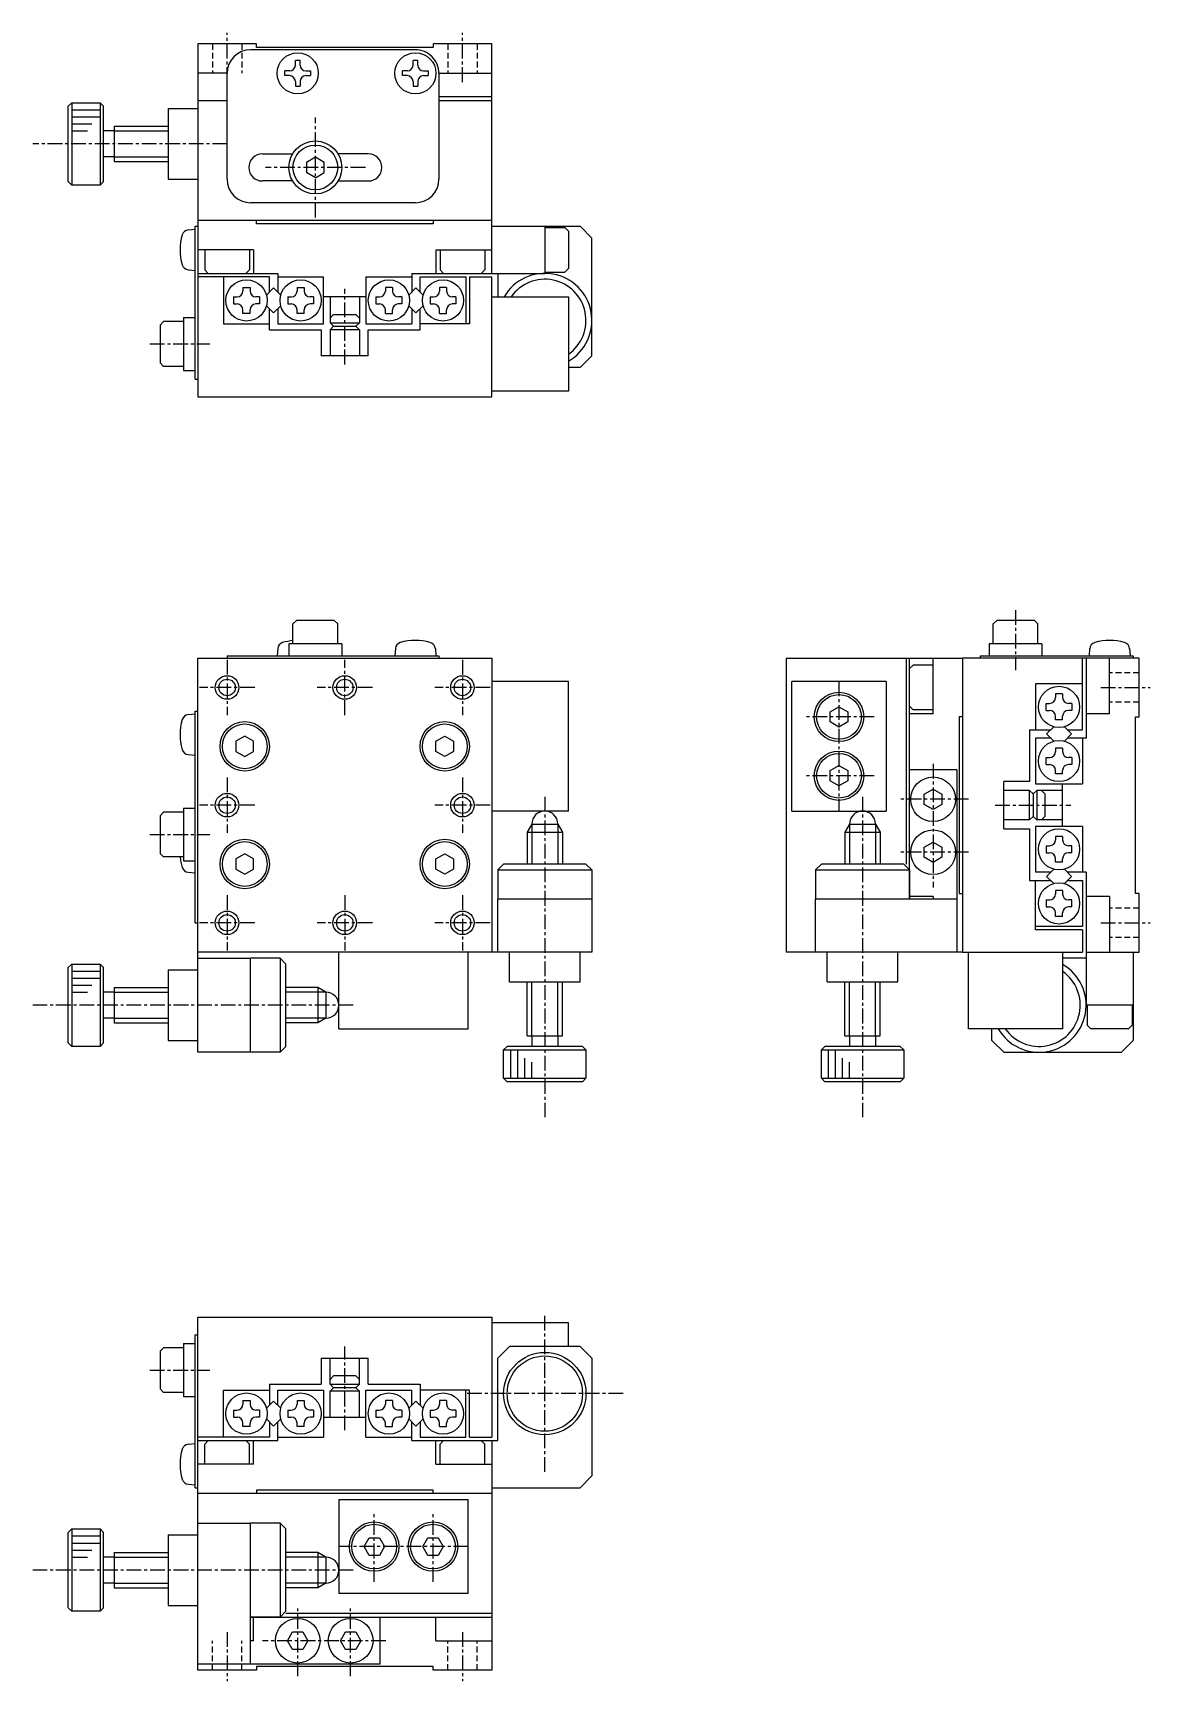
# Model space of a CAD drawing. Extents: x 1558 to 1759, y 134 to 274.
# Drawn here: x 1664.1 to 1759, y 133.8 to 273.9 of the extents above; entities that cross this region are included whole.
import ezdxf

# ---------------------------------------------------------------- set-up
doc = ezdxf.new("R2010")
doc.units = 0
doc.linetypes.add('CENTER', pattern=[2, 1.25, -0.25, 0.25, -0.25])
doc.linetypes.add('DASHED', pattern=[0.75, 0.5, -0.25])
doc.layers.get('0').update_dxf_attribs({"linetype": 'CONTINUOUS'})
doc.layers.add('CENTER', color=1, linetype='CENTER')

msp = doc.modelspace()

# ---------------------------------------------------------------- linework, layer by layer
at = {"color": 7, "linetype": 'CONTINUOUS'}
for p, q in [((1678.08, 272.94), (1678.08, 257.94)), ((1683.08, 272.94), (1678.08, 272.94)), ((1696.58, 272.44), (1682.56, 272.44)), ((1683.08, 272.64), (1683.08, 272.94)), ((1698.08, 272.64), (1683.08, 272.64)), ((1698.08, 272.94), (1698.08, 272.64)), ((1703.08, 272.94), (1698.08, 272.94)), ((1703.08, 257.94), (1703.08, 272.94)), ((1680.58, 270.44), (1678.08, 270.44)), ((1680.58, 261.44), (1680.58, 270.44)), ((1685.48, 270.24), (1685.48, 270.64)), ((1685.88, 270.64), (1685.48, 270.64)), ((1686.38, 271.14), (1686.38, 271.54)), ((1686.78, 271.54), (1686.38, 271.54)), ((1686.78, 271.14), (1686.78, 271.54)), ((1687.28, 270.64), (1687.68, 270.64)), ((1687.68, 270.64), (1687.68, 270.24)), ((1695.48, 270.24), (1695.48, 270.64)), ((1695.88, 270.64), (1695.48, 270.64)), ((1696.38, 271.14), (1696.38, 271.54)), ((1696.78, 271.54), (1696.38, 271.54)), ((1696.78, 271.14), (1696.78, 271.54)), ((1697.28, 270.64), (1697.68, 270.64)), ((1697.68, 270.64), (1697.68, 270.24)), ((1698.58, 270.44), (1703.08, 270.44)), ((1698.58, 270.44), (1698.58, 261.44)), ((1685.88, 270.24), (1685.48, 270.24)), ((1686.38, 269.74), (1686.38, 269.34)), ((1686.38, 269.34), (1686.78, 269.34)), ((1686.78, 269.74), (1686.78, 269.34)), ((1687.28, 270.24), (1687.68, 270.24)), ((1695.88, 270.24), (1695.48, 270.24)), ((1696.38, 269.74), (1696.38, 269.34)), ((1696.38, 269.34), (1696.78, 269.34)), ((1696.78, 269.74), (1696.78, 269.34)), ((1697.28, 270.24), (1697.68, 270.24)), ((1667.38, 267.94), (1667.08, 267.64)), ((1667.08, 261.24), (1667.08, 267.64)), ((1667.38, 267.94), (1669.78, 267.94)), ((1670.08, 267.64), (1669.78, 267.94)), ((1670.08, 261.24), (1670.08, 267.64)), ((1678.08, 268.14), (1680.58, 268.14)), ((1703.08, 268.44), (1698.58, 268.44)), ((1698.58, 268.14), (1703.08, 268.14)), ((1675.58, 267.44), (1678.08, 267.44)), ((1675.58, 267.44), (1675.58, 261.44)), ((1670.98, 265.54), (1670.08, 265.54)), ((1670.98, 265.94), (1670.98, 262.94)), ((1670.98, 265.94), (1675.58, 265.94)), ((1670.98, 263.34), (1670.08, 263.34)), ((1683.58, 263.59), (1686.15, 263.59)), ((1688.08, 263.31), (1687.33, 262.87)), ((1688.83, 262.87), (1688.08, 263.31)), ((1692.58, 263.59), (1690.02, 263.59)), ((1670.98, 262.94), (1675.58, 262.94)), ((1687.33, 262.87), (1687.33, 262.01)), ((1688.08, 261.57), (1687.33, 262.01)), ((1688.08, 261.57), (1688.83, 262.01)), ((1688.83, 262.01), (1688.83, 262.87)), ((1667.08, 261.24), (1667.38, 260.94)), ((1669.78, 260.94), (1667.38, 260.94)), ((1669.78, 260.94), (1670.08, 261.24)), ((1675.58, 261.44), (1678.08, 261.44)), ((1686.15, 261.29), (1683.58, 261.29)), ((1690.02, 261.29), (1692.58, 261.29)), ((1696.58, 259.44), (1682.58, 259.44)), ((1683.08, 257.94), (1678.08, 257.94)), ((1678.08, 257.94), (1678.08, 242.94)), ((1703.08, 257.94), (1678.08, 257.94)), ((1683.08, 257.64), (1683.08, 257.94)), ((1703.08, 257.94), (1698.08, 257.94)), ((1698.08, 257.94), (1698.08, 257.64)), ((1703.08, 253.44), (1703.08, 257.94)), ((1677.29, 257.14), (1677.88, 257.19)), ((1677.88, 244.44), (1677.88, 257.44)), ((1677.88, 257.44), (1678.08, 257.44)), ((1698.08, 257.64), (1683.08, 257.64)), ((1703.08, 257.44), (1710.58, 257.44)), ((1707.58, 257.44), (1707.58, 253.44)), ((1707.58, 257.34), (1709.28, 257.34)), ((1709.28, 257.34), (1709.58, 257.04)), ((1709.58, 257.04), (1709.58, 253.84)), ((1711.58, 256.44), (1710.58, 257.44)), ((1711.58, 246.44), (1711.58, 256.44)), ((1682.83, 255.44), (1678.08, 255.44)), ((1678.68, 255.44), (1678.68, 253.74)), ((1682.48, 255.44), (1682.48, 253.74)), ((1682.83, 255.44), (1682.83, 253.44)), ((1698.33, 255.44), (1703.08, 255.44)), ((1698.33, 255.44), (1698.33, 253.44)), ((1698.68, 255.44), (1698.68, 253.74)), ((1702.48, 255.44), (1702.48, 253.74)), ((1677.29, 253.74), (1677.88, 253.69)), ((1678.98, 253.44), (1678.68, 253.74)), ((1682.18, 253.44), (1682.48, 253.74)), ((1698.98, 253.44), (1698.68, 253.74)), ((1702.18, 253.44), (1702.48, 253.74)), ((1707.58, 253.54), (1709.28, 253.54)), ((1709.58, 253.84), (1709.28, 253.54)), ((1678.08, 253.44), (1684.88, 253.44)), ((1684.18, 253.14), (1678.08, 253.14)), ((1680.28, 253.14), (1680.28, 249.14)), ((1681.93, 252.24), (1681.93, 251.94)), ((1681.93, 252.24), (1682.53, 252.24)), ((1682.53, 252.24), (1682.53, 251.94)), ((1683.92, 251.59), (1684.53, 252.2)), ((1684.18, 251.85), (1684.18, 253.14)), ((1684.53, 252.2), (1685.14, 251.59)), ((1684.88, 253.44), (1684.88, 251.85)), ((1684.88, 253.14), (1688.78, 253.14)), ((1686.53, 252.24), (1687.13, 252.24)), ((1686.53, 252.24), (1686.53, 251.94)), ((1687.13, 252.24), (1687.13, 251.94)), ((1688.78, 249.14), (1688.78, 253.14)), ((1692.38, 253.14), (1692.38, 249.14)), ((1692.38, 253.14), (1696.28, 253.14)), ((1694.03, 252.24), (1694.03, 251.94)), ((1694.63, 252.24), (1694.03, 252.24)), ((1694.63, 252.24), (1694.63, 251.94)), ((1696.63, 252.2), (1696.02, 251.59)), ((1696.28, 253.44), (1707.58, 253.44)), ((1696.28, 253.44), (1696.28, 251.85)), ((1697.24, 251.59), (1696.63, 252.2)), ((1696.98, 253.14), (1700.88, 253.14)), ((1696.98, 251.85), (1696.98, 253.14)), ((1698.63, 252.24), (1698.63, 251.94)), ((1699.23, 252.24), (1698.63, 252.24)), ((1699.23, 252.24), (1699.23, 251.94)), ((1700.88, 253.14), (1700.88, 249.14)), ((1701.18, 253.14), (1703.08, 253.14)), ((1701.18, 253.14), (1701.18, 249.14)), ((1703.08, 242.94), (1703.08, 253.14)), ((1703.58, 253.44), (1703.58, 251.44)), ((1681.13, 251.44), (1681.13, 250.84)), ((1681.13, 251.44), (1681.43, 251.44)), ((1681.13, 250.84), (1681.43, 250.84)), ((1683.33, 251.44), (1683.03, 251.44)), ((1683.33, 250.84), (1683.03, 250.84)), ((1683.33, 251.44), (1683.33, 250.84)), ((1684.53, 250.08), (1683.92, 250.69)), ((1685.14, 250.69), (1684.53, 250.08)), ((1685.73, 251.44), (1686.03, 251.44)), ((1685.73, 251.44), (1685.73, 250.84)), ((1685.73, 250.84), (1686.03, 250.84)), ((1687.93, 251.44), (1687.63, 251.44)), ((1687.93, 250.84), (1687.63, 250.84)), ((1687.93, 251.44), (1687.93, 250.84)), ((1692.38, 251.44), (1688.78, 251.44)), ((1689.33, 251.44), (1689.33, 249.24)), ((1691.83, 251.44), (1691.83, 249.24)), ((1693.23, 251.44), (1693.23, 250.84)), ((1693.23, 251.44), (1693.53, 251.44)), ((1693.23, 250.84), (1693.53, 250.84)), ((1695.43, 251.44), (1695.13, 251.44)), ((1695.43, 250.84), (1695.13, 250.84)), ((1695.43, 251.44), (1695.43, 250.84)), ((1696.02, 250.69), (1696.63, 250.08)), ((1696.63, 250.08), (1697.24, 250.69)), ((1697.83, 251.44), (1697.83, 250.84)), ((1697.83, 251.44), (1698.13, 251.44)), ((1697.83, 250.84), (1698.13, 250.84)), ((1700.03, 251.44), (1699.73, 251.44)), ((1700.03, 250.84), (1699.73, 250.84)), ((1700.03, 251.44), (1700.03, 250.84)), ((1703.08, 251.44), (1709.58, 251.44)), ((1709.58, 251.44), (1709.58, 243.44)), ((1674.88, 249.04), (1675.18, 249.34)), ((1676.88, 249.34), (1675.18, 249.34)), ((1676.88, 249.69), (1676.88, 245.19)), ((1676.88, 249.69), (1677.88, 249.69)), ((1681.93, 250.04), (1681.93, 250.34)), ((1682.53, 250.04), (1681.93, 250.04)), ((1682.53, 250.04), (1682.53, 250.34)), ((1684.18, 248.64), (1684.18, 250.43)), ((1684.88, 250.43), (1684.88, 249.14)), ((1686.53, 250.04), (1686.53, 250.34)), ((1687.13, 250.04), (1686.53, 250.04)), ((1687.13, 250.04), (1687.13, 250.34)), ((1689.33, 249.64), (1689.63, 249.94)), ((1689.63, 249.94), (1691.53, 249.94)), ((1691.53, 249.94), (1691.83, 249.64)), ((1694.03, 250.04), (1694.03, 250.34)), ((1694.03, 250.04), (1694.63, 250.04)), ((1694.63, 250.04), (1694.63, 250.34)), ((1696.28, 250.43), (1696.28, 249.14)), ((1696.98, 248.64), (1696.98, 250.43)), ((1698.63, 250.04), (1698.63, 250.34)), ((1698.63, 250.04), (1699.23, 250.04)), ((1699.23, 250.04), (1699.23, 250.34)), ((1674.88, 249.04), (1674.88, 245.84)), ((1680.28, 249.14), (1684.18, 249.14)), ((1684.18, 248.64), (1688.58, 248.64)), ((1684.88, 249.14), (1688.78, 249.14)), ((1688.58, 248.64), (1688.58, 246.44)), ((1689.63, 248.94), (1689.33, 249.24)), ((1689.33, 249.24), (1691.83, 249.24)), ((1689.33, 248.64), (1689.63, 248.94)), ((1689.33, 248.64), (1689.33, 246.44)), ((1691.83, 248.64), (1689.33, 248.64)), ((1689.63, 248.94), (1691.53, 248.94)), ((1691.53, 248.94), (1691.83, 249.24)), ((1691.83, 248.64), (1691.53, 248.94)), ((1691.83, 248.64), (1691.83, 246.44)), ((1692.38, 249.14), (1696.28, 249.14)), ((1692.58, 246.44), (1692.58, 248.64)), ((1692.58, 248.64), (1696.98, 248.64)), ((1701.18, 249.14), (1696.98, 249.14)), ((1674.88, 245.84), (1675.18, 245.54)), ((1676.88, 245.54), (1675.18, 245.54)), ((1676.88, 245.19), (1677.88, 245.19)), ((1692.58, 246.44), (1688.58, 246.44)), ((1710.58, 245.44), (1709.58, 245.44)), ((1711.58, 246.44), (1710.58, 245.44)), ((1677.88, 244.44), (1678.08, 244.44)), ((1678.08, 242.94), (1703.08, 242.94)), ((1709.58, 243.44), (1703.08, 243.44)), ((1686.48, 223.95), (1686.18, 223.65)), ((1686.18, 221.95), (1686.18, 223.65)), ((1689.68, 223.95), (1686.48, 223.95)), ((1689.68, 223.95), (1689.98, 223.65)), ((1689.98, 221.95), (1689.98, 223.65)), ((1745.98, 223.95), (1745.68, 223.65)), ((1745.68, 221.95), (1745.68, 223.65)), ((1749.18, 223.95), (1745.98, 223.95)), ((1749.18, 223.95), (1749.48, 223.65)), ((1749.48, 221.95), (1749.48, 223.65)), ((1684.89, 221.56), (1684.83, 220.95)), ((1690.33, 221.95), (1685.83, 221.95)), ((1685.83, 221.95), (1685.83, 220.95)), ((1690.33, 221.95), (1690.33, 220.95)), ((1694.89, 221.56), (1694.83, 220.95)), ((1698.28, 221.55), (1698.33, 220.95)), ((1749.83, 221.95), (1745.33, 221.95)), ((1745.33, 221.95), (1745.33, 220.95)), ((1749.83, 221.95), (1749.83, 220.95)), ((1753.88, 221.55), (1753.83, 220.95)), ((1757.28, 221.55), (1757.33, 220.95)), ((1678.08, 220.75), (1703.08, 220.75)), ((1678.08, 195.75), (1678.08, 220.75)), ((1680.58, 220.95), (1680.58, 220.75)), ((1680.58, 220.95), (1698.58, 220.95)), ((1698.58, 220.95), (1698.58, 220.75)), ((1703.08, 220.75), (1703.08, 195.75)), ((1728.08, 220.75), (1743.08, 220.75)), ((1728.08, 220.75), (1728.08, 195.75)), ((1738.28, 220.75), (1738.28, 203.25)), ((1738.58, 200.25), (1738.58, 220.75)), ((1738.58, 219.85), (1738.88, 220.15)), ((1740.58, 220.15), (1738.88, 220.15)), ((1740.58, 216), (1740.58, 220.75)), ((1743.08, 220.75), (1743.08, 215.75)), ((1743.08, 220.75), (1743.08, 195.75)), ((1758.08, 220.75), (1743.08, 220.75)), ((1744.58, 220.95), (1744.58, 220.75)), ((1744.58, 220.95), (1757.58, 220.95)), ((1753.28, 214.65), (1753.28, 220.75)), ((1753.58, 220.75), (1753.58, 213.95)), ((1755.58, 216), (1755.58, 220.75)), ((1757.58, 220.95), (1757.58, 220.75)), ((1758.08, 215.75), (1758.08, 220.75)), ((1709.58, 218.75), (1703.08, 218.75)), ((1709.58, 207.75), (1709.58, 218.75)), ((1728.58, 207.75), (1728.58, 218.75)), ((1736.58, 218.75), (1728.58, 218.75)), ((1736.58, 218.75), (1736.58, 207.75)), ((1749.28, 218.55), (1749.28, 214.65)), ((1753.28, 218.55), (1749.28, 218.55)), ((1751.58, 217.7), (1750.98, 217.7)), ((1750.98, 217.7), (1750.98, 217.4)), ((1751.58, 217.7), (1751.58, 217.4)), ((1677.29, 215.95), (1677.88, 216)), ((1677.88, 198.25), (1677.88, 216.25)), ((1677.88, 216.25), (1678.08, 216.25)), ((1731.83, 216.19), (1732.58, 216.62)), ((1731.83, 215.32), (1731.83, 216.19)), ((1732.58, 216.62), (1733.33, 216.19)), ((1733.33, 216.19), (1733.33, 215.32)), ((1738.58, 216.65), (1738.88, 216.35)), ((1740.58, 216), (1738.58, 216)), ((1740.58, 216.35), (1738.88, 216.35)), ((1742.78, 215.75), (1742.78, 200.75)), ((1743.08, 215.75), (1742.78, 215.75)), ((1750.18, 216.9), (1750.48, 216.9)), ((1750.18, 216.3), (1750.18, 216.9)), ((1750.18, 216.3), (1750.48, 216.3)), ((1750.98, 215.5), (1750.98, 215.8)), ((1751.58, 215.5), (1751.58, 215.8)), ((1752.38, 216.9), (1752.08, 216.9)), ((1752.38, 216.3), (1752.08, 216.3)), ((1752.38, 216.9), (1752.38, 216.3)), ((1755.58, 216), (1753.58, 216)), ((1757.78, 200.75), (1757.78, 215.75)), ((1757.78, 215.75), (1758.08, 215.75)), ((1732.58, 214.89), (1731.83, 215.32)), ((1733.33, 215.32), (1732.58, 214.89)), ((1748.78, 214.65), (1750.57, 214.65)), ((1748.78, 214.65), (1748.78, 210.25)), ((1750.22, 214.3), (1750.83, 214.91)), ((1750.83, 213.69), (1750.22, 214.3)), ((1751.58, 215.5), (1750.98, 215.5)), ((1751.73, 214.91), (1752.34, 214.3)), ((1752.34, 214.3), (1751.73, 213.69)), ((1751.99, 214.65), (1753.28, 214.65)), ((1682.08, 214.12), (1681.33, 213.69)), ((1681.33, 213.69), (1681.33, 212.82)), ((1682.83, 213.69), (1682.08, 214.12)), ((1682.83, 212.82), (1682.83, 213.69)), ((1698.33, 213.69), (1699.08, 214.12)), ((1698.33, 212.82), (1698.33, 213.69)), ((1699.08, 214.12), (1699.83, 213.69)), ((1699.83, 213.69), (1699.83, 212.82)), ((1750.57, 213.95), (1749.28, 213.95)), ((1749.28, 213.95), (1749.28, 210.05)), ((1750.98, 213.1), (1750.98, 212.8)), ((1751.58, 213.1), (1750.98, 213.1)), ((1751.58, 213.1), (1751.58, 212.8)), ((1753.58, 213.95), (1751.99, 213.95)), ((1753.28, 213.95), (1753.28, 210.05)), ((1677.28, 212.56), (1677.88, 212.5)), ((1681.33, 212.82), (1682.08, 212.39)), ((1682.08, 212.39), (1682.83, 212.82)), ((1699.08, 212.39), (1698.33, 212.82)), ((1699.83, 212.82), (1699.08, 212.39)), ((1731.83, 211.19), (1732.58, 211.62)), ((1732.58, 211.62), (1733.33, 211.19)), ((1750.18, 211.7), (1750.18, 212.3)), ((1750.18, 212.3), (1750.48, 212.3)), ((1750.18, 211.7), (1750.48, 211.7)), ((1752.38, 212.3), (1752.08, 212.3)), ((1752.38, 211.7), (1752.08, 211.7)), ((1752.38, 212.3), (1752.38, 211.7)), ((1731.83, 210.32), (1731.83, 211.19)), ((1732.58, 209.89), (1731.83, 210.32)), ((1733.33, 210.32), (1732.58, 209.89)), ((1733.33, 211.19), (1733.33, 210.32)), ((1742.58, 211.25), (1738.58, 211.25)), ((1742.58, 211.25), (1742.58, 195.75)), ((1748.78, 210.25), (1746.58, 210.25)), ((1746.58, 206.25), (1746.58, 210.25)), ((1750.98, 210.9), (1750.98, 211.2)), ((1751.58, 210.9), (1750.98, 210.9)), ((1751.58, 210.9), (1751.58, 211.2)), ((1739.83, 209.19), (1740.58, 209.62)), ((1739.83, 208.32), (1739.83, 209.19)), ((1740.58, 209.62), (1741.33, 209.19)), ((1741.33, 209.19), (1741.33, 208.32)), ((1748.78, 209.5), (1746.58, 209.5)), ((1748.78, 209.5), (1749.08, 209.2)), ((1748.78, 207), (1748.78, 209.5)), ((1749.08, 209.2), (1749.38, 209.5)), ((1749.08, 209.2), (1749.08, 207.3)), ((1749.28, 210.05), (1753.28, 210.05)), ((1749.38, 209.5), (1749.38, 207)), ((1751.58, 209.5), (1749.38, 209.5)), ((1749.78, 209.5), (1750.08, 209.2)), ((1750.08, 209.2), (1750.08, 207.3)), ((1751.58, 206.45), (1751.58, 210.05)), ((1674.88, 207.35), (1675.18, 207.65)), ((1674.88, 207.35), (1674.88, 204.15)), ((1676.88, 207.65), (1675.18, 207.65)), ((1676.88, 208), (1676.88, 203.51)), ((1676.88, 208), (1677.88, 208)), ((1709.58, 207.75), (1703.08, 207.75)), ((1728.58, 207.75), (1736.58, 207.75)), ((1740.58, 207.89), (1739.83, 208.32)), ((1741.33, 208.32), (1740.58, 207.89)), ((1748.78, 207), (1749.08, 207.3)), ((1749.08, 207.3), (1749.38, 207)), ((1750.08, 207.3), (1749.78, 207)), ((1706.48, 206.65), (1706.08, 205.96)), ((1706.08, 205.96), (1706.08, 203.25)), ((1706.08, 205.96), (1709.08, 205.96)), ((1706.48, 206.65), (1708.68, 206.65)), ((1708.68, 206.65), (1709.08, 205.96)), ((1709.08, 205.96), (1709.08, 203.25)), ((1733.48, 206.65), (1733.08, 205.96)), ((1733.08, 205.96), (1736.08, 205.96)), ((1733.08, 205.96), (1733.08, 203.25)), ((1733.48, 206.65), (1735.68, 206.65)), ((1735.68, 206.65), (1736.08, 205.96)), ((1736.08, 205.96), (1736.08, 203.25)), ((1748.78, 207), (1746.58, 207)), ((1746.58, 206.25), (1748.78, 206.25)), ((1748.78, 206.25), (1748.78, 201.85)), ((1749.28, 206.45), (1749.28, 202.55)), ((1753.28, 206.45), (1749.28, 206.45)), ((1751.58, 207), (1749.38, 207)), ((1753.28, 206.45), (1753.28, 202.55)), ((1739.83, 204.69), (1740.58, 205.12)), ((1739.83, 203.82), (1739.83, 204.69)), ((1740.58, 205.12), (1741.33, 204.69)), ((1741.33, 204.69), (1741.33, 203.82)), ((1750.18, 204.8), (1750.48, 204.8)), ((1750.18, 204.8), (1750.18, 204.2)), ((1751.58, 205.6), (1750.98, 205.6)), ((1750.98, 205.6), (1750.98, 205.3)), ((1751.58, 205.6), (1751.58, 205.3)), ((1752.38, 204.8), (1752.08, 204.8)), ((1752.38, 204.2), (1752.38, 204.8)), ((1674.88, 204.15), (1675.18, 203.85)), ((1676.88, 203.85), (1675.18, 203.85)), ((1676.88, 203.51), (1677.88, 203.51)), ((1682.08, 204.12), (1681.33, 203.69)), ((1681.33, 203.69), (1681.33, 202.82)), ((1682.83, 203.69), (1682.08, 204.12)), ((1682.83, 202.82), (1682.83, 203.69)), ((1698.33, 203.69), (1699.08, 204.12)), ((1698.33, 202.82), (1698.33, 203.69)), ((1699.08, 204.12), (1699.83, 203.69)), ((1699.83, 203.69), (1699.83, 202.82)), ((1703.58, 202.75), (1704.08, 203.25)), ((1711.08, 203.25), (1704.08, 203.25)), ((1711.08, 203.25), (1711.58, 202.75)), ((1730.58, 202.75), (1731.08, 203.25)), ((1738.08, 203.25), (1731.08, 203.25)), ((1738.08, 203.25), (1738.58, 202.75)), ((1740.58, 203.39), (1739.83, 203.82)), ((1741.33, 203.82), (1740.58, 203.39)), ((1750.18, 204.2), (1750.48, 204.2)), ((1750.98, 203.4), (1750.98, 203.7)), ((1751.58, 203.4), (1750.98, 203.4)), ((1751.58, 203.4), (1751.58, 203.7)), ((1752.38, 204.2), (1752.08, 204.2)), ((1677.28, 202.56), (1677.88, 202.5)), ((1681.33, 202.82), (1682.08, 202.39)), ((1682.08, 202.39), (1682.83, 202.82)), ((1699.08, 202.39), (1698.33, 202.82)), ((1699.83, 202.82), (1699.08, 202.39)), ((1703.58, 202.75), (1703.58, 200.25)), ((1711.58, 202.75), (1711.58, 200.25)), ((1730.58, 202.75), (1730.58, 200.25)), ((1738.58, 202.75), (1738.58, 200.25)), ((1748.78, 201.85), (1750.57, 201.85)), ((1750.57, 202.55), (1749.28, 202.55)), ((1749.28, 197.65), (1749.28, 201.85)), ((1750.83, 202.81), (1750.22, 202.2)), ((1750.22, 202.2), (1750.83, 201.59)), ((1752.34, 202.2), (1751.73, 202.81)), ((1751.73, 201.59), (1752.34, 202.2)), ((1753.58, 202.55), (1751.99, 202.55)), ((1751.99, 201.85), (1753.28, 201.85)), ((1753.28, 201.85), (1753.28, 197.95)), ((1753.58, 202.55), (1753.58, 191.25)), ((1740.58, 200.5), (1738.58, 200.5)), ((1740.58, 200.5), (1740.58, 200.25)), ((1742.78, 200.75), (1743.08, 200.75)), ((1743.08, 200.75), (1743.08, 195.75)), ((1751.58, 201), (1750.98, 201)), ((1750.98, 201), (1750.98, 200.7)), ((1751.58, 201), (1751.58, 200.7)), ((1755.58, 200.5), (1753.58, 200.5)), ((1755.58, 200.5), (1755.58, 195.75)), ((1758.08, 200.75), (1757.78, 200.75)), ((1758.08, 195.75), (1758.08, 200.75)), ((1703.58, 195.75), (1703.58, 200.25)), ((1711.58, 200.25), (1703.58, 200.25)), ((1711.58, 200.25), (1711.58, 195.75)), ((1742.58, 200.25), (1730.58, 200.25)), ((1730.58, 195.75), (1730.58, 200.25)), ((1750.18, 200.2), (1750.48, 200.2)), ((1750.18, 200.2), (1750.18, 199.6)), ((1750.18, 199.6), (1750.48, 199.6)), ((1750.98, 198.8), (1750.98, 199.1)), ((1751.58, 198.8), (1751.58, 199.1)), ((1752.38, 200.2), (1752.08, 200.2)), ((1752.38, 199.6), (1752.08, 199.6)), ((1752.38, 199.6), (1752.38, 200.2)), ((1677.88, 198.25), (1678.08, 198.25)), ((1753.28, 197.95), (1749.28, 197.95)), ((1753.28, 197.65), (1749.28, 197.65)), ((1751.58, 198.8), (1750.98, 198.8)), ((1753.28, 197.65), (1753.28, 195.75)), ((1667.38, 194.75), (1667.08, 194.45)), ((1667.38, 194.75), (1669.78, 194.75)), ((1670.08, 194.45), (1669.78, 194.75)), ((1711.58, 195.75), (1678.08, 195.75)), ((1678.08, 187.25), (1678.08, 195.75)), ((1678.08, 195.25), (1682.58, 195.25)), ((1682.58, 187.25), (1682.58, 195.25)), ((1685.08, 195.25), (1682.58, 195.25)), ((1685.08, 195.25), (1685.58, 194.75)), ((1685.58, 187.75), (1685.58, 194.75)), ((1690.08, 189.25), (1690.08, 195.75)), ((1701.08, 189.25), (1701.08, 195.75)), ((1704.58, 193.25), (1704.58, 195.75)), ((1710.58, 193.25), (1710.58, 195.75)), ((1743.08, 195.75), (1728.08, 195.75)), ((1731.58, 193.25), (1731.58, 195.75)), ((1737.58, 193.25), (1737.58, 195.75)), ((1743.08, 195.75), (1753.28, 195.75)), ((1743.58, 189.25), (1743.58, 195.75)), ((1751.58, 195.75), (1751.58, 189.25)), ((1753.58, 195.25), (1751.58, 195.25)), ((1753.58, 195.75), (1758.08, 195.75)), ((1757.58, 195.75), (1757.58, 188.25)), ((1667.08, 188.05), (1667.08, 194.45)), ((1670.08, 188.05), (1670.08, 194.45)), ((1675.58, 194.25), (1675.58, 188.25)), ((1675.58, 194.25), (1678.08, 194.25)), ((1670.98, 192.35), (1670.08, 192.35)), ((1670.98, 192.75), (1675.58, 192.75)), ((1670.98, 192.75), (1670.98, 189.75)), ((1688.29, 192.75), (1685.58, 192.75)), ((1688.29, 192.75), (1688.29, 189.75)), ((1688.98, 192.35), (1688.29, 192.75)), ((1688.98, 192.35), (1688.98, 190.15)), ((1704.58, 193.25), (1710.58, 193.25)), ((1706.08, 188.65), (1706.08, 193.25)), ((1709.08, 188.65), (1709.08, 193.25)), ((1731.58, 193.25), (1737.58, 193.25)), ((1733.08, 188.65), (1733.08, 193.25)), ((1736.08, 188.65), (1736.08, 193.25)), ((1757.58, 191.25), (1753.58, 191.25)), ((1753.68, 191.25), (1753.68, 189.55)), ((1757.48, 191.25), (1757.48, 189.55)), ((1670.98, 190.15), (1670.08, 190.15)), ((1670.98, 189.75), (1675.58, 189.75)), ((1688.29, 189.75), (1685.58, 189.75)), ((1688.98, 190.15), (1688.29, 189.75)), ((1690.08, 189.25), (1701.08, 189.25)), ((1751.58, 189.25), (1743.58, 189.25)), ((1745.58, 188.25), (1745.58, 189.25)), ((1753.98, 189.25), (1753.68, 189.55)), ((1757.18, 189.25), (1753.98, 189.25)), ((1757.48, 189.55), (1757.18, 189.25)), ((1667.08, 188.05), (1667.38, 187.75)), ((1669.78, 187.75), (1667.38, 187.75)), ((1669.78, 187.75), (1670.08, 188.05)), ((1675.58, 188.25), (1678.08, 188.25)), ((1685.58, 187.75), (1685.08, 187.25)), ((1704.38, 187.75), (1704.08, 187.45)), ((1710.78, 187.75), (1704.38, 187.75)), ((1706.08, 188.65), (1709.08, 188.65)), ((1706.48, 188.65), (1706.48, 187.75)), ((1708.68, 188.65), (1708.68, 187.75)), ((1711.08, 187.45), (1710.78, 187.75)), ((1731.38, 187.75), (1731.08, 187.45)), ((1737.78, 187.75), (1731.38, 187.75)), ((1733.08, 188.65), (1736.08, 188.65)), ((1733.48, 188.65), (1733.48, 187.75)), ((1735.68, 188.65), (1735.68, 187.75)), ((1738.08, 187.45), (1737.78, 187.75)), ((1746.58, 187.25), (1745.58, 188.25)), ((1756.58, 187.25), (1757.58, 188.25)), ((1682.58, 187.25), (1678.08, 187.25)), ((1685.08, 187.25), (1682.58, 187.25)), ((1704.08, 185.05), (1704.08, 187.45)), ((1711.08, 187.45), (1711.08, 185.05)), ((1731.08, 185.05), (1731.08, 187.45)), ((1738.08, 187.45), (1738.08, 185.05)), ((1746.58, 187.25), (1756.58, 187.25)), ((1704.08, 185.05), (1704.38, 184.75)), ((1710.78, 184.75), (1711.08, 185.05)), ((1731.08, 185.05), (1731.38, 184.75)), ((1737.78, 184.75), (1738.08, 185.05)), ((1710.78, 184.75), (1704.38, 184.75)), ((1737.78, 184.75), (1731.38, 184.75)), ((1678.08, 149.75), (1678.08, 164.75)), ((1678.08, 164.75), (1703.08, 164.75)), ((1703.08, 164.75), (1703.08, 154.55)), ((1709.58, 164.25), (1703.08, 164.25)), ((1709.58, 162.25), (1709.58, 164.25)), ((1676.88, 162.5), (1676.88, 158)), ((1676.88, 162.5), (1677.88, 162.5)), ((1677.88, 150.25), (1677.88, 163.25)), ((1677.88, 163.25), (1678.08, 163.25)), ((1674.88, 161.85), (1675.18, 162.15)), ((1674.88, 161.85), (1674.88, 158.65)), ((1676.88, 162.15), (1675.18, 162.15)), ((1688.58, 161.25), (1692.58, 161.25)), ((1688.58, 161.25), (1688.58, 159.05)), ((1689.33, 159.05), (1689.33, 161.25)), ((1691.83, 159.05), (1691.83, 161.25)), ((1692.58, 159.05), (1692.58, 161.25)), ((1704.58, 162.25), (1703.58, 161.25)), ((1703.58, 154.25), (1703.58, 161.25)), ((1710.58, 162.25), (1704.58, 162.25)), ((1711.58, 161.25), (1710.58, 162.25)), ((1711.58, 161.25), (1711.58, 151.25)), ((1689.63, 159.75), (1689.33, 159.45)), ((1691.53, 159.75), (1689.63, 159.75)), ((1691.83, 159.45), (1691.53, 159.75)), ((1674.88, 158.65), (1675.18, 158.35)), ((1676.88, 158.35), (1675.18, 158.35)), ((1680.28, 154.55), (1680.28, 158.55)), ((1680.28, 158.55), (1684.18, 158.55)), ((1684.18, 159.05), (1688.58, 159.05)), ((1684.18, 159.05), (1684.18, 157.26)), ((1684.88, 158.55), (1688.78, 158.55)), ((1684.88, 157.26), (1684.88, 158.55)), ((1688.78, 158.55), (1688.78, 154.55)), ((1689.33, 159.05), (1691.83, 159.05)), ((1689.33, 159.05), (1689.63, 158.75)), ((1689.63, 158.75), (1689.33, 158.45)), ((1689.33, 156.25), (1689.33, 158.45)), ((1691.83, 158.45), (1689.33, 158.45)), ((1691.53, 158.75), (1689.63, 158.75)), ((1691.83, 159.05), (1691.53, 158.75)), ((1691.53, 158.75), (1691.83, 158.45)), ((1691.83, 156.25), (1691.83, 158.45)), ((1692.38, 154.55), (1692.38, 158.55)), ((1692.38, 158.55), (1696.28, 158.55)), ((1692.58, 159.05), (1696.98, 159.05)), ((1696.28, 157.26), (1696.28, 158.55)), ((1696.98, 159.05), (1696.98, 157.26)), ((1701.18, 158.55), (1696.98, 158.55)), ((1700.88, 154.55), (1700.88, 158.55)), ((1701.18, 154.55), (1701.18, 158.55)), ((1676.88, 158), (1677.88, 158)), ((1681.13, 156.85), (1681.13, 156.25)), ((1681.13, 156.85), (1681.43, 156.85)), ((1681.93, 157.65), (1681.93, 157.35)), ((1681.93, 157.65), (1682.53, 157.65)), ((1682.53, 157.65), (1682.53, 157.35)), ((1683.33, 156.85), (1683.03, 156.85)), ((1683.33, 156.85), (1683.33, 156.25)), ((1684.53, 157.61), (1683.92, 157)), ((1685.14, 157), (1684.53, 157.61)), ((1685.73, 156.85), (1685.73, 156.25)), ((1685.73, 156.85), (1686.03, 156.85)), ((1686.53, 157.65), (1686.53, 157.35)), ((1686.53, 157.65), (1687.13, 157.65)), ((1687.13, 157.65), (1687.13, 157.35)), ((1687.93, 156.85), (1687.63, 156.85)), ((1687.93, 156.85), (1687.93, 156.25)), ((1693.23, 156.85), (1693.23, 156.25)), ((1693.23, 156.85), (1693.53, 156.85)), ((1694.03, 157.65), (1694.03, 157.35)), ((1694.63, 157.65), (1694.03, 157.65)), ((1694.63, 157.65), (1694.63, 157.35)), ((1695.43, 156.85), (1695.13, 156.85)), ((1695.43, 156.85), (1695.43, 156.25)), ((1696.02, 157), (1696.63, 157.61)), ((1696.63, 157.61), (1697.24, 157)), ((1697.83, 156.85), (1697.83, 156.25)), ((1697.83, 156.85), (1698.13, 156.85)), ((1698.63, 157.65), (1698.63, 157.35)), ((1699.23, 157.65), (1698.63, 157.65)), ((1699.23, 157.65), (1699.23, 157.35)), ((1700.03, 156.85), (1699.73, 156.85)), ((1700.03, 156.85), (1700.03, 156.25)), ((1681.13, 156.25), (1681.43, 156.25)), ((1681.93, 155.45), (1681.93, 155.75)), ((1682.53, 155.45), (1681.93, 155.45)), ((1682.53, 155.45), (1682.53, 155.75)), ((1683.33, 156.25), (1683.03, 156.25)), ((1683.92, 156.1), (1684.53, 155.49)), ((1684.18, 155.84), (1684.18, 154.55)), ((1684.53, 155.49), (1685.14, 156.1)), ((1684.88, 154.25), (1684.88, 155.84)), ((1685.73, 156.25), (1686.03, 156.25)), ((1686.53, 155.45), (1686.53, 155.75)), ((1687.13, 155.45), (1686.53, 155.45)), ((1687.13, 155.45), (1687.13, 155.75)), ((1687.93, 156.25), (1687.63, 156.25)), ((1688.78, 156.25), (1692.38, 156.25)), ((1693.23, 156.25), (1693.53, 156.25)), ((1694.03, 155.45), (1694.03, 155.75)), ((1694.03, 155.45), (1694.63, 155.45)), ((1694.63, 155.45), (1694.63, 155.75)), ((1695.43, 156.25), (1695.13, 156.25)), ((1696.63, 155.49), (1696.02, 156.1)), ((1696.28, 154.25), (1696.28, 155.84)), ((1697.24, 156.1), (1696.63, 155.49)), ((1696.98, 155.84), (1696.98, 154.55)), ((1697.83, 156.25), (1698.13, 156.25)), ((1698.63, 155.45), (1698.63, 155.75)), ((1698.63, 155.45), (1699.23, 155.45)), ((1699.23, 155.45), (1699.23, 155.75)), ((1700.03, 156.25), (1699.73, 156.25)), ((1684.18, 154.55), (1678.08, 154.55)), ((1678.08, 154.25), (1684.88, 154.25)), ((1678.98, 154.25), (1678.68, 153.95)), ((1682.18, 154.25), (1682.48, 153.95)), ((1682.83, 152.25), (1682.83, 154.25)), ((1684.88, 154.55), (1688.78, 154.55)), ((1692.38, 154.55), (1696.28, 154.55)), ((1696.28, 154.25), (1703.58, 154.25)), ((1696.98, 154.55), (1700.88, 154.55)), ((1698.33, 152.25), (1698.33, 154.25)), ((1698.98, 154.25), (1698.68, 153.95)), ((1701.18, 154.55), (1703.08, 154.55)), ((1702.18, 154.25), (1702.48, 153.95)), ((1703.08, 154.25), (1703.08, 149.75)), ((1677.29, 153.95), (1677.88, 154)), ((1678.68, 152.25), (1678.68, 153.95)), ((1682.48, 152.25), (1682.48, 153.95)), ((1698.68, 152.25), (1698.68, 153.95)), ((1702.48, 152.25), (1702.48, 153.95)), ((1682.83, 152.25), (1678.08, 152.25)), ((1698.33, 152.25), (1703.08, 152.25)), ((1711.58, 151.25), (1710.58, 150.25)), ((1677.29, 150.56), (1677.88, 150.5)), ((1677.88, 150.25), (1678.08, 150.25)), ((1683.08, 150.05), (1683.08, 149.75)), ((1698.08, 150.05), (1683.08, 150.05)), ((1698.08, 149.75), (1698.08, 150.05)), ((1703.08, 150.25), (1710.58, 150.25)), ((1683.08, 149.75), (1678.08, 149.75)), ((1703.08, 149.75), (1678.08, 149.75)), ((1678.08, 134.75), (1678.08, 149.75)), ((1690.08, 149.25), (1690.08, 141.25)), ((1690.08, 149.25), (1701.08, 149.25)), ((1703.08, 149.75), (1698.08, 149.75)), ((1701.08, 141.25), (1701.08, 149.25)), ((1703.08, 149.75), (1703.08, 134.75)), ((1678.08, 147.25), (1682.58, 147.25)), ((1685.08, 147.25), (1682.58, 147.25)), ((1682.58, 135.25), (1682.58, 147.25)), ((1685.08, 147.25), (1685.58, 146.75)), ((1667.38, 146.75), (1667.08, 146.45)), ((1667.08, 140.05), (1667.08, 146.45)), ((1667.38, 146.75), (1669.78, 146.75)), ((1670.08, 146.45), (1669.78, 146.75)), ((1670.08, 140.05), (1670.08, 146.45)), ((1675.58, 146.25), (1678.08, 146.25)), ((1675.58, 146.25), (1675.58, 140.25)), ((1685.58, 139.75), (1685.58, 146.75)), ((1692.22, 145.25), (1692.65, 146)), ((1692.65, 146), (1693.52, 146)), ((1693.52, 146), (1693.95, 145.25)), ((1697.22, 145.25), (1697.65, 146)), ((1697.65, 146), (1698.52, 146)), ((1698.52, 146), (1698.95, 145.25)), ((1670.98, 144.35), (1670.08, 144.35)), ((1670.98, 144.75), (1670.98, 141.75)), ((1670.98, 144.75), (1675.58, 144.75)), ((1688.29, 144.75), (1685.58, 144.75)), ((1688.98, 144.35), (1688.29, 144.75)), ((1688.29, 144.75), (1688.29, 141.75)), ((1688.98, 144.35), (1688.98, 142.15)), ((1692.65, 144.5), (1692.22, 145.25)), ((1693.52, 144.5), (1692.65, 144.5)), ((1693.95, 145.25), (1693.52, 144.5)), ((1697.65, 144.5), (1697.22, 145.25)), ((1698.52, 144.5), (1697.65, 144.5)), ((1698.95, 145.25), (1698.52, 144.5)), ((1670.98, 142.15), (1670.08, 142.15)), ((1670.98, 141.75), (1675.58, 141.75)), ((1688.29, 141.75), (1685.58, 141.75)), ((1688.98, 142.15), (1688.29, 141.75)), ((1667.08, 140.05), (1667.38, 139.75)), ((1669.78, 139.75), (1670.08, 140.05)), ((1675.58, 140.25), (1678.08, 140.25)), ((1701.08, 141.25), (1690.08, 141.25)), ((1669.78, 139.75), (1667.38, 139.75)), ((1685.08, 139.25), (1682.58, 139.25)), ((1682.58, 139.25), (1703.08, 139.25)), ((1682.83, 137.25), (1682.83, 139.25)), ((1685.58, 139.75), (1685.08, 139.25)), ((1703.08, 139.55), (1685.58, 139.55)), ((1693.58, 135.25), (1693.58, 139.25)), ((1698.33, 137.25), (1698.33, 139.25)), ((1682.83, 137.25), (1682.58, 137.25)), ((1685.72, 137.25), (1686.15, 138)), ((1686.15, 136.5), (1685.72, 137.25)), ((1686.15, 138), (1687.02, 138)), ((1687.02, 138), (1687.45, 137.25)), ((1687.45, 137.25), (1687.02, 136.5)), ((1690.22, 137.25), (1690.65, 138)), ((1690.65, 136.5), (1690.22, 137.25)), ((1690.65, 138), (1691.52, 138)), ((1691.52, 138), (1691.95, 137.25)), ((1691.95, 137.25), (1691.52, 136.5)), ((1698.33, 137.25), (1703.08, 137.25)), ((1687.02, 136.5), (1686.15, 136.5)), ((1691.52, 136.5), (1690.65, 136.5)), ((1693.58, 135.25), (1678.08, 135.25)), ((1683.08, 134.75), (1678.08, 134.75)), ((1698.08, 135.05), (1683.08, 135.05)), ((1683.08, 135.05), (1683.08, 134.75)), ((1698.08, 134.75), (1698.08, 135.05)), ((1703.08, 134.75), (1698.08, 134.75))]:
    msp.add_line(p, q, dxfattribs=at)
at = {"color": 3, "linetype": 'DASHED'}
for p, q in [((1679.33, 272.94), (1679.33, 270.44)), ((1681.83, 272.94), (1681.83, 270.44)), ((1699.33, 272.94), (1699.33, 270.44)), ((1701.83, 272.94), (1701.83, 270.44)), ((1758.08, 219.5), (1755.58, 219.5)), ((1758.08, 217), (1755.58, 217)), ((1758.08, 199.5), (1755.58, 199.5)), ((1758.08, 197), (1755.58, 197)), ((1679.33, 134.75), (1679.33, 137.25)), ((1681.83, 134.75), (1681.83, 137.25)), ((1699.33, 134.75), (1699.33, 137.25)), ((1701.83, 134.75), (1701.83, 137.25))]:
    msp.add_line(p, q, dxfattribs=at)
at = {"color": 3, "linetype": 'CONTINUOUS'}
for p, q in [((1667.38, 267.94), (1667.38, 260.94)), ((1669.78, 267.94), (1669.78, 260.94)), ((1667.38, 267.34), (1669.78, 267.34)), ((1667.38, 266.74), (1669.78, 266.74)), ((1667.38, 266.14), (1669.08, 266.14)), ((1667.38, 265.54), (1668.73, 265.54)), ((1670.98, 265.54), (1675.58, 265.54)), ((1670.98, 263.34), (1675.58, 263.34)), ((1706.48, 206.65), (1706.48, 203.25)), ((1708.68, 206.65), (1708.68, 203.25)), ((1733.48, 206.65), (1733.48, 203.25)), ((1735.68, 206.65), (1735.68, 203.25)), ((1703.58, 202.75), (1711.58, 202.75)), ((1730.58, 202.75), (1738.58, 202.75)), ((1667.38, 194.75), (1667.38, 187.75)), ((1669.78, 194.75), (1669.78, 187.75)), ((1685.08, 195.25), (1685.08, 187.25)), ((1667.38, 194.15), (1669.78, 194.15)), ((1667.38, 193.55), (1669.78, 193.55)), ((1667.38, 192.95), (1669.08, 192.95)), ((1667.38, 192.35), (1668.73, 192.35)), ((1670.98, 192.35), (1675.58, 192.35)), ((1688.98, 192.35), (1685.58, 192.35)), ((1706.48, 188.65), (1706.48, 193.25)), ((1708.68, 188.65), (1708.68, 193.25)), ((1733.48, 188.65), (1733.48, 193.25)), ((1735.68, 188.65), (1735.68, 193.25)), ((1670.98, 190.15), (1675.58, 190.15)), ((1688.98, 190.15), (1685.58, 190.15)), ((1704.08, 187.45), (1711.08, 187.45)), ((1704.68, 185.05), (1704.68, 187.45)), ((1705.28, 185.05), (1705.28, 187.45)), ((1705.88, 185.05), (1705.88, 186.75)), ((1706.48, 185.05), (1706.48, 186.4)), ((1731.08, 187.45), (1738.08, 187.45)), ((1731.68, 185.05), (1731.68, 187.45)), ((1732.28, 185.05), (1732.28, 187.45)), ((1732.88, 185.05), (1732.88, 186.75)), ((1733.48, 185.05), (1733.48, 186.4)), ((1704.08, 185.05), (1711.08, 185.05)), ((1731.08, 185.05), (1738.08, 185.05)), ((1685.08, 147.25), (1685.08, 139.25)), ((1667.38, 146.75), (1667.38, 139.75)), ((1667.38, 146.15), (1669.78, 146.15)), ((1669.78, 146.75), (1669.78, 139.75)), ((1667.38, 145.55), (1669.78, 145.55)), ((1667.38, 144.95), (1669.08, 144.95)), ((1667.38, 144.35), (1668.73, 144.35)), ((1670.98, 144.35), (1675.58, 144.35)), ((1688.98, 144.35), (1685.58, 144.35)), ((1670.98, 142.15), (1675.58, 142.15)), ((1688.98, 142.15), (1685.58, 142.15))]:
    msp.add_line(p, q, dxfattribs=at)
at = {"color": 7, "linetype": 'CONTINUOUS'}
for centre, radius in [((1686.58, 270.44), 1.75), ((1696.58, 270.44), 1.75), ((1688.08, 262.44), 2.25), ((1688.08, 262.44), 1.9), ((1682.23, 251.14), 1.75), ((1686.83, 251.14), 1.75), ((1694.33, 251.14), 1.75), ((1698.93, 251.14), 1.75), ((1732.58, 215.75), 2.1), ((1732.58, 215.75), 1.9), ((1751.28, 216.6), 1.75), ((1682.08, 213.25), 2.1), ((1682.08, 213.25), 1.9), ((1699.08, 213.25), 2.1), ((1699.08, 213.25), 1.9), ((1751.28, 212), 1.75), ((1732.58, 210.75), 2.1), ((1732.58, 210.75), 1.9), ((1740.58, 208.75), 1.9), ((1740.58, 204.25), 1.9), ((1751.28, 204.5), 1.75), ((1682.08, 203.25), 2.1), ((1682.08, 203.25), 1.9), ((1699.08, 203.25), 2.1), ((1699.08, 203.25), 1.9), ((1751.28, 199.9), 1.75), ((1707.58, 158.25), 3.5), ((1707.58, 158.25), 3.2), ((1682.23, 156.55), 1.75), ((1686.83, 156.55), 1.75), ((1694.33, 156.55), 1.75), ((1698.93, 156.55), 1.75), ((1693.08, 145.25), 2.1), ((1693.08, 145.25), 1.9), ((1698.08, 145.25), 2.1), ((1698.08, 145.25), 1.9), ((1686.58, 137.25), 1.9), ((1691.08, 137.25), 1.9)]:
    msp.add_circle(centre, radius, dxfattribs=at)
at = {"color": 3, "linetype": 'CONTINUOUS'}
for centre, radius in [((1680.58, 218.25), 1), ((1680.58, 218.25), 0.7), ((1690.58, 218.25), 1), ((1690.58, 218.25), 0.7), ((1700.58, 218.25), 1), ((1700.58, 218.25), 0.7), ((1680.58, 208.25), 1), ((1680.58, 208.25), 0.7), ((1700.58, 208.25), 1), ((1700.58, 208.25), 0.7), ((1680.58, 198.25), 1), ((1680.58, 198.25), 0.7), ((1690.58, 198.25), 1), ((1690.58, 198.25), 0.7), ((1700.58, 198.25), 1), ((1700.58, 198.25), 0.7)]:
    msp.add_circle(centre, radius, dxfattribs=at)
at = {"color": 7, "linetype": 'CONTINUOUS'}
for centre, radius, start, end in [((1682.58, 270.44), 2, 90, 180), ((1696.58, 270.44), 2, 0, 90.0005), ((1685.88, 271.14), 0.5, 270, 0), ((1687.28, 271.14), 0.5, 180, 270), ((1695.88, 271.14), 0.5, 270, 0), ((1697.28, 271.14), 0.5, 180, 270), ((1685.88, 269.74), 0.5, 0, 90), ((1687.28, 269.74), 0.5, 90, 180), ((1695.88, 269.74), 0.5, 0, 90), ((1697.28, 269.74), 0.5, 90, 180), ((1683.58, 262.44), 1.15, 90, 270), ((1692.58, 262.44), 1.15, 270, 90), ((1682.58, 261.44), 2, 180, 270), ((1696.58, 261.44), 2, 270, 0), ((1681.08, 255.44), 4.5, 163.607, 196.393), ((1677.34, 256.54), 0.6, 94.97, 163.648), ((1677.34, 254.34), 0.6, 196.352, 265.03), ((1707.58, 249.44), 4, 300, 150), ((1707.58, 249.44), 3.5, 304.8499, 145.1501), ((1681.43, 251.94), 0.5, 270, 0), ((1681.43, 250.34), 0.5, 0, 90), ((1683.03, 251.94), 0.5, 180, 270), ((1683.03, 250.34), 0.5, 90, 180), ((1686.03, 251.94), 0.5, 270, 0), ((1686.03, 250.34), 0.5, 0, 90), ((1687.63, 251.94), 0.5, 180, 270), ((1687.63, 250.34), 0.5, 90, 180), ((1693.53, 251.94), 0.5, 270, 0), ((1693.53, 250.34), 0.5, 0, 90), ((1695.13, 251.94), 0.5, 180, 270), ((1695.13, 250.34), 0.5, 90, 180), ((1698.13, 251.94), 0.5, 270, 0), ((1698.13, 250.34), 0.5, 0, 90), ((1699.73, 251.94), 0.5, 180, 270), ((1699.73, 250.34), 0.5, 90, 180), ((1685.46, 221.51), 0.58, 106.5873, 175), ((1686.58, 217.75), 4.5, 95.0869, 106.5873), ((1695.46, 221.51), 0.58, 106.5873, 175), ((1696.58, 217.75), 4.5, 73.6123, 106.5873), ((1697.68, 221.49), 0.6, 5, 73.6123), ((1754.48, 221.49), 0.6, 106.352, 175.03), ((1755.58, 217.75), 4.5, 73.607, 106.393), ((1756.68, 221.49), 0.6, 4.97, 73.648), ((1750.48, 217.4), 0.5, 270, 0), ((1752.08, 217.4), 0.5, 180, 270), ((1677.34, 215.35), 0.6, 95, 163.6123), ((1750.48, 215.8), 0.5, 0, 90), ((1752.08, 215.8), 0.5, 90, 180), ((1681.08, 214.25), 4.5, 163.6123, 196.5873), ((1677.33, 213.13), 0.58, 196.5873, 265), ((1750.48, 212.8), 0.5, 270, 0), ((1750.48, 211.2), 0.5, 0, 90), ((1752.08, 212.8), 0.5, 180, 270), ((1752.08, 211.2), 0.5, 90, 180), ((1707.58, 206.65), 1.1, 0, 180), ((1734.58, 206.65), 1.1, 0, 180), ((1750.48, 205.3), 0.5, 270, 0), ((1752.08, 205.3), 0.5, 180, 270), ((1681.08, 204.25), 4.5, 185.0869, 196.5873), ((1750.48, 203.7), 0.5, 0, 90), ((1752.08, 203.7), 0.5, 90, 180), ((1677.33, 203.13), 0.58, 196.5873, 265), ((1750.48, 200.7), 0.5, 270, 0), ((1752.08, 200.7), 0.5, 180, 270), ((1750.48, 199.1), 0.5, 0, 90), ((1752.08, 199.1), 0.5, 90, 180), ((1749.58, 191.25), 4, 210, 60), ((1749.58, 191.25), 3.5, 214.8499, 55.1501), ((1688.98, 191.25), 1.1, 270, 90), ((1681.43, 157.35), 0.5, 270, 0), ((1683.03, 157.35), 0.5, 180, 270), ((1686.03, 157.35), 0.5, 270, 0), ((1687.63, 157.35), 0.5, 180, 270), ((1693.53, 157.35), 0.5, 270, 0), ((1695.13, 157.35), 0.5, 180, 270), ((1698.13, 157.35), 0.5, 270, 0), ((1699.73, 157.35), 0.5, 180, 270), ((1681.43, 155.75), 0.5, 0, 90), ((1683.03, 155.75), 0.5, 90, 180), ((1686.03, 155.75), 0.5, 0, 90), ((1687.63, 155.75), 0.5, 90, 180), ((1693.53, 155.75), 0.5, 0, 90), ((1695.13, 155.75), 0.5, 90, 180), ((1698.13, 155.75), 0.5, 0, 90), ((1699.73, 155.75), 0.5, 90, 180), ((1681.08, 152.25), 4.5, 163.607, 196.393), ((1677.34, 153.35), 0.6, 94.97, 163.648), ((1677.34, 151.15), 0.6, 196.352, 265.03), ((1688.98, 143.25), 1.1, 270, 90)]:
    msp.add_arc(centre, radius, start, end, dxfattribs=at)
at = {"layer": 'CENTER', "color": 1, "linetype": 'CENTER'}
for p, q in [((1680.58, 269.7), (1680.58, 273.87)), ((1700.58, 269.7), (1700.58, 273.87)), ((1688.08, 258.19), (1688.08, 266.69)), ((1680.58, 264.44), (1664.08, 264.44)), ((1692.33, 262.44), (1683.83, 262.44)), ((1690.58, 245.71), (1690.58, 252.14)), ((1674.01, 247.44), (1679.11, 247.44)), ((1747.58, 224.82), (1747.58, 219.72)), ((1680.58, 220.6), (1680.58, 215.91)), ((1690.58, 215.91), (1690.58, 220.6)), ((1700.58, 220.6), (1700.58, 215.91)), ((1732.58, 218.75), (1732.58, 207.75)), ((1682.93, 218.25), (1678.24, 218.25)), ((1692.93, 218.25), (1688.24, 218.25)), ((1702.93, 218.25), (1698.24, 218.25)), ((1754.84, 218.25), (1759.01, 218.25)), ((1735.58, 215.75), (1729.58, 215.75)), ((1740.58, 211.75), (1740.58, 201.25)), ((1680.58, 210.6), (1680.58, 205.91)), ((1700.58, 210.6), (1700.58, 205.91)), ((1735.58, 210.75), (1729.58, 210.75)), ((1707.58, 208.96), (1707.58, 181.75)), ((1734.58, 208.96), (1734.58, 181.75)), ((1743.58, 208.75), (1737.58, 208.75)), ((1682.93, 208.25), (1678.24, 208.25)), ((1702.93, 208.25), (1698.24, 208.25)), ((1745.85, 208.25), (1752.29, 208.25)), ((1674.01, 205.75), (1679.11, 205.75)), ((1743.58, 204.25), (1737.58, 204.25)), ((1680.58, 200.6), (1680.58, 195.91)), ((1690.58, 200.6), (1690.58, 195.91)), ((1700.58, 200.6), (1700.58, 195.91)), ((1682.93, 198.25), (1678.24, 198.25)), ((1692.93, 198.25), (1688.24, 198.25)), ((1702.93, 198.25), (1698.24, 198.25)), ((1754.84, 198.25), (1759.01, 198.25)), ((1691.29, 191.25), (1664.08, 191.25)), ((1707.58, 151.6), (1707.58, 164.9)), ((1690.58, 155.15), (1690.58, 162.24)), ((1674.01, 160.25), (1679.11, 160.25)), ((1714.23, 158.25), (1700.93, 158.25)), ((1693.08, 142.25), (1693.08, 148.25)), ((1698.08, 142.25), (1698.08, 148.25)), ((1701.08, 145.25), (1690.08, 145.25)), ((1691.29, 143.25), (1664.08, 143.25)), ((1686.58, 134.25), (1686.58, 140.25)), ((1691.08, 134.25), (1691.08, 140.25)), ((1680.58, 137.99), (1680.58, 133.82)), ((1694.08, 137.25), (1683.58, 137.25)), ((1700.58, 137.99), (1700.58, 133.82))]:
    msp.add_line(p, q, dxfattribs=at)

doc.saveas('drawing.dxf')
